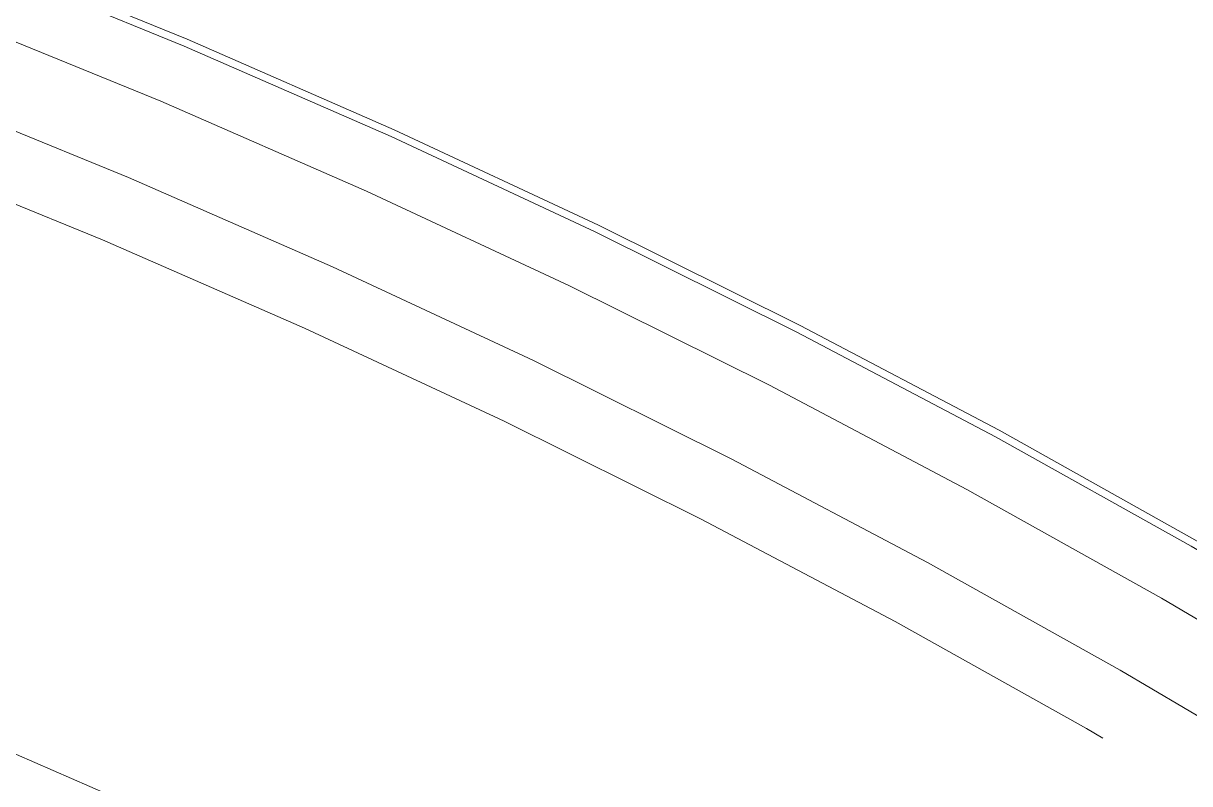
# Model space of a CAD drawing. Header units: millimetres. Extents: x 36 to 2484, y 36 to 1746.
# Drawn here: x 1510.84 to 1519.01, y 1001.85 to 1007.18 of the extents above; entities that cross this region are included whole.
import ezdxf

# ---------------------------------------------------------------- set-up
doc = ezdxf.new("R2010")
doc.units = ezdxf.units.MM
doc.header["$LTSCALE"] = 6
doc.linetypes.add('HIDDEN', pattern=[9.525, 6.35, -3.175])
doc.layers.add('가는파선_A3', color=7, linetype='HIDDEN', lineweight=13, true_color=0x008000)

msp = doc.modelspace()

# ---------------------------------------------------------------- linework, layer by layer
at = {"layer": '가는파선_A3', "ltscale": 0.340571}
msp.add_circle((1486.6679, 947.1274), 65.0523, dxfattribs=at)
at = {"layer": '가는파선_A3', "ltscale": 0.340297}
msp.add_circle((1486.6679, 947.1274), 65, dxfattribs=at)
at = {"layer": '가는파선_A3', "ltscale": 0.338101}
msp.add_circle((1486.6679, 947.1274), 64.5807, dxfattribs=at)
at = {"layer": '가는파선_A3', "ltscale": 0.335061}
msp.add_circle((1486.6679, 947.1274), 64, dxfattribs=at)
at = {"layer": '가는파선_A3', "ltscale": 0.349222}
msp.add_circle((1486.6679, 947.1274), 63.5283, dxfattribs=at)
at = {"layer": '가는파선_A3', "ltscale": 0.317507}
msp.add_arc((1486.6679, 947.1274), 60, 38.016961, 141.983039, dxfattribs=at)

doc.saveas('drawing.dxf')
